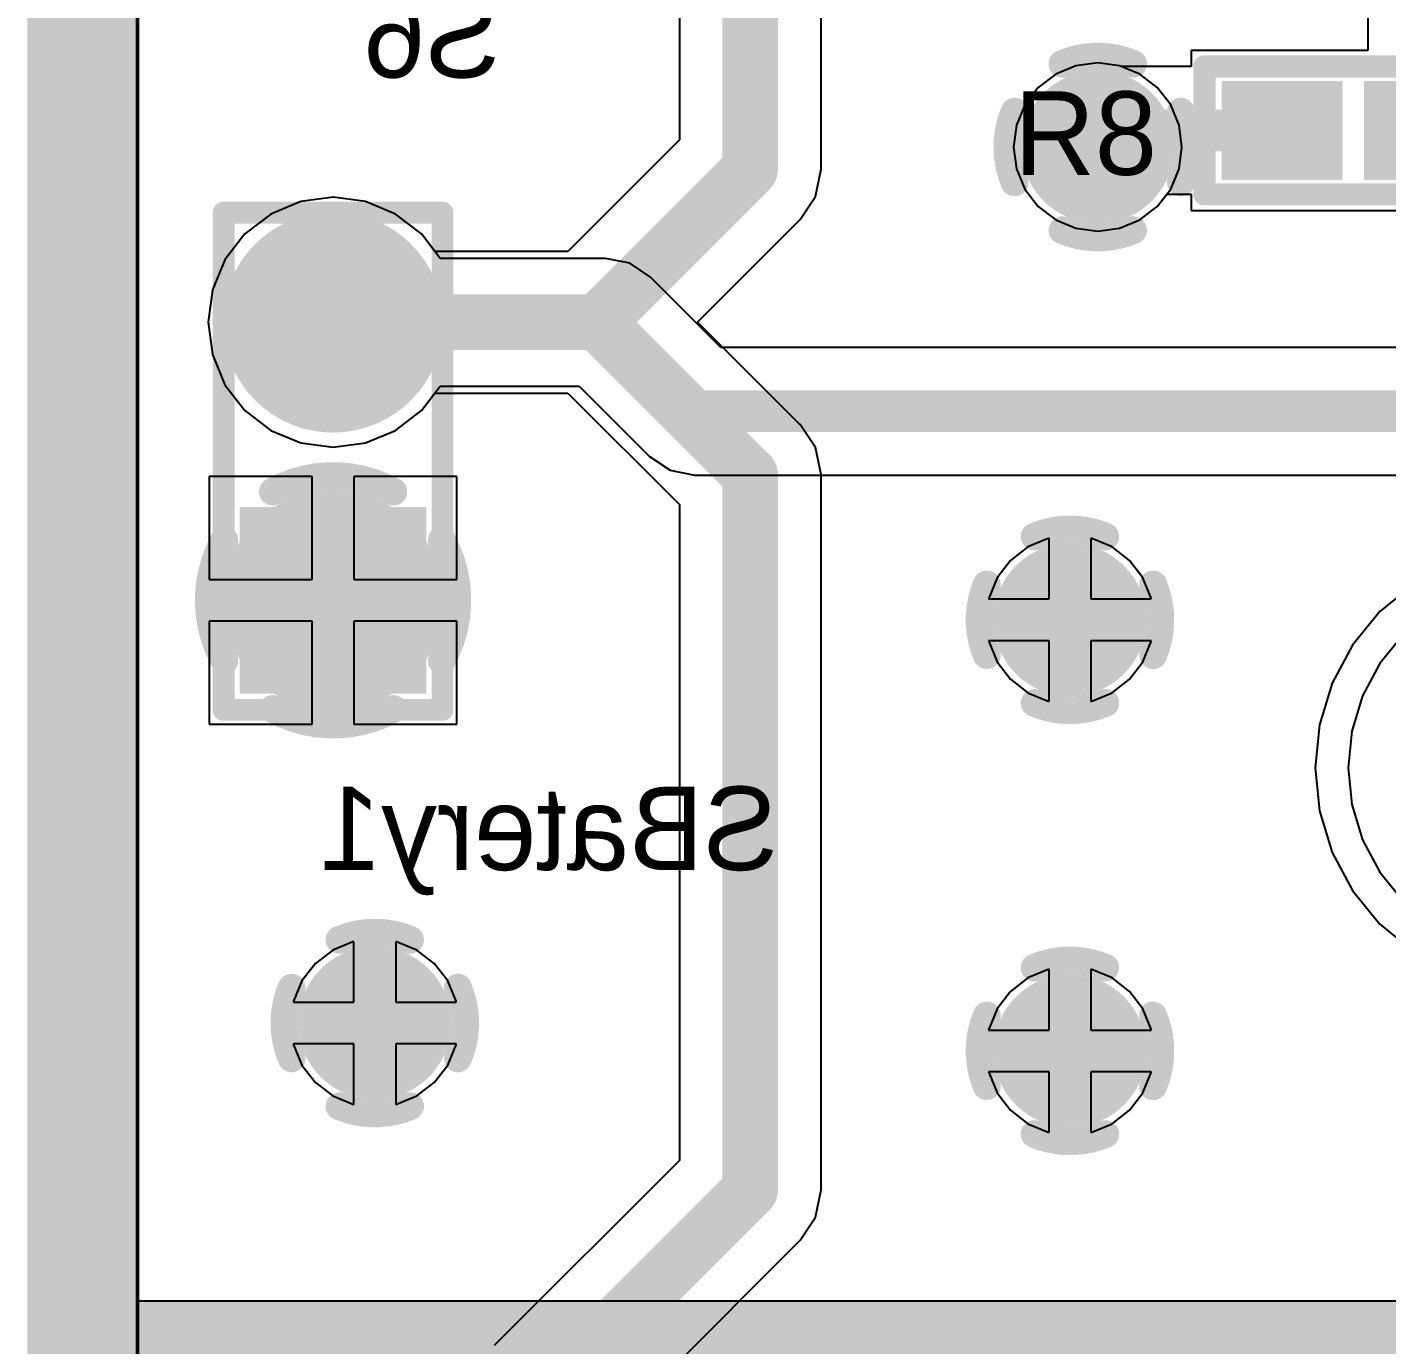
# Model space of a CAD drawing. Extents: x 68.2 to 119.3, y 46.6 to 104.3.
# Drawn here: x 68.24 to 80.66, y 69.96 to 81.99 of the extents above; entities that cross this region are included whole.
import ezdxf

# ---------------------------------------------------------------- set-up
doc = ezdxf.new("R2010")
doc.units = 0
doc.layers.get('0').update_dxf_attribs({"linetype": 'CONTINUOUS'})
for name, color, linetype in [('BOTTOMLAYER', 5, 'CONTINUOUS'), ('BOTTOMOVERLAY', 54, 'CONTINUOUS'), ('BOTTOMSOLDER', 6, 'CONTINUOUS'), ('INTERNALPLANE1', 76, 'CONTINUOUS'), ('INTERNALPLANE2', 16, 'CONTINUOUS'), ('KEEPOUTLAYER', 6, 'CONTINUOUS'), ('MULTILAYER', 9, 'CONTINUOUS'), ('TOPLAYER', 1, 'CONTINUOUS'), ('TOPOVERLAY', 2, 'CONTINUOUS'), ('TOPPASTE', 8, 'CONTINUOUS'), ('TOPSOLDER', 216, 'CONTINUOUS')]:
    doc.layers.add(name, color=color, linetype=linetype)

# ---------------------------------------------------------------- blocks, each defined once
blk = doc.blocks.new('R0402_18')
at = {"layer": 'TOPLAYER'}
for points in [[(-1.75, 0.35), (-1.75, -0.35), (-0.85, 0.35), (-0.85, -0.35)], [(-0.45, 0.35), (-0.45, -0.35), (0.45, 0.35), (0.45, -0.35)]]:
    blk.add_solid(points, dxfattribs=at)
at = {"layer": 'TOPOVERLAY', "const_width": 0.203}
for points in [[(-2.011, 0.584), (0.681, 0.584)], [(-2.011, -0.584), (-2.011, 0.584)], [(0.681, 0.584), (0.686, 0.584)], [(0.686, -0.584), (0.686, 0.584)], [(-2.011, -0.584), (-1.981, -0.584)], [(-1.981, -0.584), (0.686, -0.584)]]:
    blk.add_lwpolyline(points, dxfattribs=at)
at = {"layer": 'TOPOVERLAY', "const_width": 0.102}
for points in [[(-2.062, 0.584, 1), (-1.96, 0.584, 1)], [(-2.062, 0.584, 1), (-1.96, 0.584, 1)], [(0.63, 0.584, 1), (0.732, 0.584, 1)], [(0.63, 0.584, 1), (0.732, 0.584, 1)], [(0.635, 0.584, 1), (0.737, 0.584, 1)], [(0.635, 0.584, 1), (0.737, 0.584, 1)], [(-2.062, -0.584, 1), (-1.96, -0.584, 1)], [(-2.062, -0.584, 1), (-1.96, -0.584, 1)], [(-2.032, -0.584, 1), (-1.93, -0.584, 1)], [(-2.032, -0.584, 1), (-1.93, -0.584, 1)], [(0.635, -0.584, 1), (0.737, -0.584, 1)], [(0.635, -0.584, 1), (0.737, -0.584, 1)]]:
    blk.add_lwpolyline(points, format="xyb", close=True, dxfattribs=at)
at = {"layer": 'TOPPASTE'}
for points in [[(-1.75, 0.35), (-1.75, -0.35), (-0.85, 0.35), (-0.85, -0.35)], [(-0.45, 0.35), (-0.45, -0.35), (0.45, 0.35), (0.45, -0.35)]]:
    blk.add_solid(points, dxfattribs=at)
at = {"layer": 'TOPSOLDER'}
for points in [[(-1.852, 0.452), (-1.852, -0.452), (-0.748, 0.452), (-0.748, -0.452)], [(-0.552, 0.452), (-0.552, -0.452), (0.552, 0.452), (0.552, -0.452)]]:
    blk.add_solid(points, dxfattribs=at)
blk = doc.blocks.new('SIP2_B_47')
at = {"layer": 'BOTTOMLAYER', "const_width": 0.75}
blk.add_lwpolyline([(2.165, 0, 1), (2.915, 0, 1)], format="xyb", close=True, dxfattribs=at)
at = {"layer": 'BOTTOMLAYER'}
blk.add_solid([(-0.75, 0.75), (-0.75, -0.75), (0.75, 0.75), (0.75, -0.75)], dxfattribs=at)
at = {"layer": 'BOTTOMOVERLAY', "const_width": 0.2}
for points in [[(-1, 1), (3.54, 1)], [(-1, 1), (-1, -1)], [(3.54, 1), (3.54, -1)], [(-1, -1), (3.54, -1)]]:
    blk.add_lwpolyline(points, dxfattribs=at)
at = {"layer": 'BOTTOMOVERLAY', "const_width": 0.1}
for points in [[(-1.05, 1, 1), (-0.95, 1, 1)], [(-1.05, 1, 1), (-0.95, 1, 1)], [(3.49, 1, 1), (3.59, 1, 1)], [(3.49, 1, 1), (3.59, 1, 1)], [(-1.05, -1, 1), (-0.95, -1, 1)], [(-1.05, -1, 1), (-0.95, -1, 1)], [(3.49, -1, 1), (3.59, -1, 1)], [(3.49, -1, 1), (3.59, -1, 1)]]:
    blk.add_lwpolyline(points, format="xyb", close=True, dxfattribs=at)
at = {"layer": 'BOTTOMSOLDER', "const_width": 0.852}
blk.add_lwpolyline([(2.114, 0, 1), (2.966, 0, 1)], format="xyb", close=True, dxfattribs=at)
at = {"layer": 'BOTTOMSOLDER'}
blk.add_solid([(-0.852, 0.852), (-0.852, -0.852), (0.852, 0.852), (0.852, -0.852)], dxfattribs=at)
at = {"layer": 'INTERNALPLANE1', "const_width": 0.254}
for points in [[(-0.55, 0.993, -0.258618), (0.55, 0.993)], [(-0.993, -0.55, -0.258618), (-0.993, 0.55)], [(0.993, 0.55, -0.258618), (0.993, -0.55)], [(0.55, -0.993, -0.258618), (-0.55, -0.993)]]:
    blk.add_lwpolyline(points, format="xyb", dxfattribs=at)
at = {"layer": 'INTERNALPLANE1'}
for points, const_width in [([(-0.614, 0.993, 1), (-0.487, 0.993, 1)], 0.127), ([(0.487, 0.993, 1), (0.614, 0.993, 1)], 0.127), ([(2.036, 0, 1), (3.044, 0, 1)], 1.008), ([(-1.056, 0.55, 1), (-0.929, 0.55, 1)], 0.127), ([(0.929, 0.55, 1), (1.056, 0.55, 1)], 0.127), ([(-1.056, -0.55, 1), (-0.929, -0.55, 1)], 0.127), ([(0.929, -0.55, 1), (1.056, -0.55, 1)], 0.127), ([(-0.614, -0.993, 1), (-0.487, -0.993, 1)], 0.127), ([(0.487, -0.993, 1), (0.614, -0.993, 1)], 0.127)]:
    blk.add_lwpolyline(points, format="xyb", close=True, dxfattribs=dict(at, const_width=const_width))
at = {"layer": 'INTERNALPLANE2', "const_width": 1.008}
for points in [[(-0.504, 0, 1), (0.504, 0, 1)], [(2.036, 0, 1), (3.044, 0, 1)]]:
    blk.add_lwpolyline(points, format="xyb", close=True, dxfattribs=at)
at = {"layer": 'MULTILAYER', "const_width": 0.75}
blk.add_lwpolyline([(2.165, 0, 1), (2.915, 0, 1)], format="xyb", close=True, dxfattribs=at)
at = {"layer": 'MULTILAYER'}
blk.add_solid([(-0.75, 0.75), (-0.75, -0.75), (0.75, 0.75), (0.75, -0.75)], dxfattribs=at)
at = {"layer": 'TOPLAYER', "const_width": 0.75}
blk.add_lwpolyline([(2.165, 0, 1), (2.915, 0, 1)], format="xyb", close=True, dxfattribs=at)
at = {"layer": 'TOPLAYER'}
blk.add_solid([(-0.75, 0.75), (-0.75, -0.75), (0.75, 0.75), (0.75, -0.75)], dxfattribs=at)
at = {"layer": 'TOPSOLDER', "const_width": 0.852}
blk.add_lwpolyline([(2.114, 0, 1), (2.966, 0, 1)], format="xyb", close=True, dxfattribs=at)
at = {"layer": 'TOPSOLDER'}
blk.add_solid([(-0.852, 0.852), (-0.852, -0.852), (0.852, 0.852), (0.852, -0.852)], dxfattribs=at)

msp = doc.modelspace()

# ---------------------------------------------------------------- linework, layer by layer
at = {"layer": 'BOTTOMLAYER'}
for p, q in [((69.237, 49.03), (69.237, 101.473)), ((77.817, 81.641), (77.632, 81.565)), ((78.016, 81.668), (77.817, 81.641)), ((78.215, 81.641), (78.016, 81.668)), ((78.4, 81.565), (78.215, 81.641)), ((77.632, 81.565), (77.473, 81.442)), ((78.559, 81.442), (78.4, 81.565)), ((77.473, 81.442), (77.35, 81.283)), ((78.682, 81.283), (78.559, 81.442)), ((77.35, 81.283), (77.274, 81.098)), ((78.758, 81.098), (78.682, 81.283)), ((77.274, 81.098), (77.247, 80.899)), ((78.785, 80.899), (78.758, 81.098)), ((77.247, 80.899), (77.274, 80.7)), ((78.758, 80.7), (78.785, 80.899)), ((77.274, 80.7), (77.35, 80.515)), ((78.682, 80.515), (78.758, 80.7)), ((77.35, 80.515), (77.473, 80.356)), ((78.559, 80.356), (78.682, 80.515)), ((70.736, 80.401), (70.461, 80.287)), ((71.031, 80.44), (70.736, 80.401)), ((71.326, 80.401), (71.031, 80.44)), ((71.601, 80.287), (71.326, 80.401)), ((77.473, 80.356), (77.632, 80.233)), ((78.4, 80.233), (78.559, 80.356)), ((70.461, 80.287), (70.224, 80.105)), ((71.838, 80.105), (71.601, 80.287)), ((77.632, 80.233), (77.817, 80.157)), ((78.215, 80.157), (78.4, 80.233)), ((70.224, 80.105), (70.043, 79.869)), ((72.009, 79.881), (71.838, 80.105)), ((77.817, 80.157), (78.016, 80.13)), ((78.016, 80.13), (78.215, 80.157)), ((70.043, 79.869), (69.929, 79.594)), ((73.52, 79.881), (72.009, 79.881)), ((73.743, 79.837), (73.52, 79.881)), ((73.932, 79.711), (73.743, 79.837)), ((74.574, 79.069), (73.932, 79.711)), ((69.929, 79.594), (69.89, 79.299)), ((69.89, 79.299), (69.929, 79.004)), ((69.929, 79.004), (70.043, 78.728)), ((95.43, 79.069), (74.574, 79.069)), ((70.043, 78.728), (70.224, 78.492)), ((71.838, 78.492), (72.009, 78.716)), ((72.009, 78.716), (73.279, 78.716)), ((73.279, 78.716), (73.921, 78.074)), ((70.224, 78.492), (70.461, 78.311)), ((71.601, 78.311), (71.838, 78.492)), ((70.461, 78.311), (70.736, 78.197)), ((71.326, 78.197), (71.601, 78.311)), ((70.736, 78.197), (71.031, 78.158)), ((71.031, 78.158), (71.326, 78.197)), ((73.921, 78.074), (73.921, 78.074)), ((73.921, 78.074), (73.921, 78.074)), ((73.921, 78.074), (73.921, 78.074)), ((73.921, 78.074), (73.921, 78.074)), ((73.921, 78.074), (73.921, 78.074)), ((73.921, 78.074), (73.921, 78.074)), ((73.921, 78.074), (73.921, 78.074)), ((73.921, 78.074), (74.11, 77.948)), ((70.841, 77.89), (69.9, 77.89)), ((69.9, 77.89), (69.9, 76.949)), ((70.841, 76.949), (70.841, 77.89)), ((72.162, 77.89), (71.222, 77.89)), ((71.222, 77.89), (71.222, 76.949)), ((72.162, 76.949), (72.162, 77.89)), ((74.11, 77.948), (74.333, 77.903)), ((74.333, 77.903), (87.19, 77.903)), ((77.563, 77.323), (77.378, 77.247)), ((77.572, 77.324), (77.563, 77.323)), ((77.572, 76.771), (77.572, 77.324)), ((77.961, 77.323), (77.953, 77.324)), ((77.953, 77.324), (77.953, 76.771)), ((78.146, 77.247), (77.961, 77.323)), ((77.219, 77.124), (77.096, 76.965)), ((77.378, 77.247), (77.219, 77.124)), ((78.305, 77.124), (78.146, 77.247)), ((78.428, 76.965), (78.305, 77.124)), ((69.9, 76.949), (70.841, 76.949)), ((71.222, 76.949), (72.162, 76.949)), ((77.096, 76.965), (77.02, 76.78)), ((78.504, 76.78), (78.428, 76.965)), ((80.899, 76.907), (80.593, 76.656)), ((77.02, 76.78), (77.019, 76.771)), ((77.019, 76.771), (77.572, 76.771)), ((77.953, 76.771), (78.505, 76.771)), ((78.505, 76.771), (78.504, 76.78)), ((80.593, 76.656), (80.342, 76.35)), ((70.841, 76.568), (69.9, 76.568)), ((69.9, 76.568), (69.9, 75.628)), ((70.841, 75.628), (70.841, 76.568)), ((72.162, 76.568), (71.222, 76.568)), ((71.222, 76.568), (71.222, 75.628)), ((72.162, 75.628), (72.162, 76.568)), ((77.572, 76.39), (77.019, 76.39)), ((77.019, 76.39), (77.02, 76.382)), ((77.02, 76.382), (77.096, 76.197)), ((77.572, 75.838), (77.572, 76.39)), ((78.505, 76.39), (77.953, 76.39)), ((77.953, 76.39), (77.953, 75.838)), ((78.428, 76.197), (78.504, 76.382)), ((78.504, 76.382), (78.505, 76.39)), ((80.342, 76.35), (80.156, 76.001)), ((77.096, 76.197), (77.219, 76.038)), ((78.305, 76.038), (78.428, 76.197)), ((77.219, 76.038), (77.378, 75.915)), ((78.146, 75.915), (78.305, 76.038)), ((77.378, 75.915), (77.563, 75.839)), ((77.961, 75.839), (78.146, 75.915)), ((80.156, 76.001), (80.041, 75.623)), ((77.563, 75.839), (77.572, 75.838)), ((77.953, 75.838), (77.961, 75.839)), ((69.9, 75.628), (70.841, 75.628)), ((71.222, 75.628), (72.162, 75.628)), ((80.041, 75.623), (80.002, 75.229)), ((80.002, 75.229), (80.041, 74.835)), ((80.041, 74.835), (80.156, 74.457)), ((80.156, 74.457), (80.342, 74.108)), ((80.342, 74.108), (80.593, 73.802)), ((80.593, 73.802), (80.899, 73.551)), ((71.028, 73.564), (70.869, 73.441)), ((71.213, 73.64), (71.028, 73.564)), ((71.222, 73.641), (71.213, 73.64)), ((71.222, 73.088), (71.222, 73.641)), ((71.611, 73.64), (71.603, 73.641)), ((71.603, 73.641), (71.603, 73.088)), ((71.796, 73.564), (71.611, 73.64)), ((71.955, 73.441), (71.796, 73.564)), ((70.869, 73.441), (70.746, 73.282)), ((72.078, 73.282), (71.955, 73.441)), ((70.746, 73.282), (70.67, 73.097)), ((72.154, 73.097), (72.078, 73.282)), ((77.378, 73.31), (77.219, 73.187)), ((77.563, 73.386), (77.378, 73.31)), ((77.572, 73.387), (77.563, 73.386)), ((77.572, 72.834), (77.572, 73.387)), ((77.961, 73.386), (77.953, 73.387)), ((77.953, 73.387), (77.953, 72.834)), ((78.146, 73.31), (77.961, 73.386)), ((78.305, 73.187), (78.146, 73.31)), ((77.219, 73.187), (77.096, 73.028)), ((78.428, 73.028), (78.305, 73.187)), ((70.67, 73.097), (70.669, 73.088)), ((70.669, 73.088), (71.222, 73.088)), ((71.603, 73.088), (72.155, 73.088)), ((72.155, 73.088), (72.154, 73.097)), ((77.096, 73.028), (77.02, 72.843)), ((78.504, 72.843), (78.428, 73.028)), ((77.02, 72.843), (77.019, 72.834)), ((77.019, 72.834), (77.572, 72.834)), ((77.953, 72.834), (78.505, 72.834)), ((78.505, 72.834), (78.504, 72.843)), ((71.222, 72.707), (70.669, 72.707)), ((70.669, 72.707), (70.67, 72.699)), ((70.67, 72.699), (70.746, 72.514)), ((71.222, 72.155), (71.222, 72.707)), ((72.155, 72.707), (71.603, 72.707)), ((71.603, 72.707), (71.603, 72.155)), ((72.078, 72.514), (72.154, 72.699)), ((72.154, 72.699), (72.155, 72.707)), ((70.746, 72.514), (70.869, 72.355)), ((71.955, 72.355), (72.078, 72.514)), ((77.572, 72.453), (77.019, 72.453)), ((77.019, 72.453), (77.02, 72.445)), ((77.02, 72.445), (77.096, 72.26)), ((77.572, 71.901), (77.572, 72.453)), ((78.505, 72.453), (77.953, 72.453)), ((77.953, 72.453), (77.953, 71.901)), ((78.428, 72.26), (78.504, 72.445)), ((78.504, 72.445), (78.505, 72.453)), ((70.869, 72.355), (71.028, 72.232)), ((71.796, 72.232), (71.955, 72.355)), ((71.028, 72.232), (71.213, 72.156)), ((71.213, 72.156), (71.222, 72.155)), ((71.603, 72.155), (71.611, 72.156)), ((71.611, 72.156), (71.796, 72.232)), ((77.096, 72.26), (77.219, 72.101)), ((78.305, 72.101), (78.428, 72.26)), ((77.219, 72.101), (77.378, 71.978)), ((78.146, 71.978), (78.305, 72.101)), ((77.378, 71.978), (77.563, 71.902)), ((77.961, 71.902), (78.146, 71.978)), ((77.563, 71.902), (77.572, 71.901)), ((77.953, 71.901), (77.961, 71.902))]:
    msp.add_line(p, q, dxfattribs=at)
for points, const_width in [([(77.826, 80.899, 1), (78.207, 80.899, 1)], 0.381), ([(70.936, 79.299, 1), (71.126, 79.299, 1)], 0.191), ([(73.425, 79.299, 1), (73.615, 79.299, 1)], 0.191), ([(73.425, 79.299, 1), (73.615, 79.299, 1)], 0.191), ([(74.238, 78.486, 1), (74.428, 78.486, 1)], 0.191), ([(74.238, 78.486, 1), (74.428, 78.486, 1)], 0.191), ([(77.572, 76.581, 1), (77.953, 76.581, 1)], 0.381), ([(71.222, 72.898, 1), (71.603, 72.898, 1)], 0.381), ([(77.572, 72.644, 1), (77.953, 72.644, 1)], 0.381)]:
    msp.add_lwpolyline(points, format="xyb", close=True, dxfattribs=dict(at, const_width=const_width))
at = {"layer": 'BOTTOMLAYER', "const_width": 0.381}
for points in [[(71.031, 79.299), (73.52, 79.299)], [(73.52, 79.299), (74.333, 78.486)], [(74.333, 78.486), (95.923, 78.486)]]:
    msp.add_lwpolyline(points, dxfattribs=at)
at = {"layer": 'BOTTOMSOLDER', "const_width": 0.483}
for points in [[(77.775, 80.899, 1), (78.257, 80.899, 1)], [(77.521, 76.581, 1), (78.003, 76.581, 1)], [(71.171, 72.898, 1), (71.653, 72.898, 1)], [(77.521, 72.644, 1), (78.003, 72.644, 1)]]:
    msp.add_lwpolyline(points, format="xyb", close=True, dxfattribs=at)
at = {"layer": 'INTERNALPLANE1'}
msp.add_line((69.255, 49.53), (69.255, 101.473), dxfattribs=at)
at = {"layer": 'INTERNALPLANE1', "const_width": 1.016}
msp.add_lwpolyline([(68.745, 49.53), (68.745, 101.473)], dxfattribs=at)
at = {"layer": 'INTERNALPLANE1'}
for points, const_width in [([(77.667, 80.899, 1), (78.365, 80.899, 1)], 0.699), ([(77.376, 77.341, 1), (77.503, 77.341, 1)], 0.127), ([(78.021, 77.341, 1), (78.148, 77.341, 1)], 0.127), ([(76.939, 76.904, 1), (77.066, 76.904, 1)], 0.127), ([(78.458, 76.904, 1), (78.585, 76.904, 1)], 0.127), ([(76.939, 76.258, 1), (77.066, 76.258, 1)], 0.127), ([(78.458, 76.258, 1), (78.585, 76.258, 1)], 0.127), ([(77.376, 75.821, 1), (77.503, 75.821, 1)], 0.127), ([(78.021, 75.821, 1), (78.148, 75.821, 1)], 0.127), ([(71.026, 73.658, 1), (71.153, 73.658, 1)], 0.127), ([(71.671, 73.658, 1), (71.798, 73.658, 1)], 0.127), ([(77.376, 73.404, 1), (77.503, 73.404, 1)], 0.127), ([(78.021, 73.404, 1), (78.148, 73.404, 1)], 0.127), ([(70.589, 73.221, 1), (70.716, 73.221, 1)], 0.127), ([(72.108, 73.221, 1), (72.235, 73.221, 1)], 0.127), ([(76.939, 72.967, 1), (77.066, 72.967, 1)], 0.127), ([(78.458, 72.967, 1), (78.585, 72.967, 1)], 0.127), ([(70.589, 72.575, 1), (70.716, 72.575, 1)], 0.127), ([(72.108, 72.575, 1), (72.235, 72.575, 1)], 0.127), ([(76.939, 72.321, 1), (77.066, 72.321, 1)], 0.127), ([(78.458, 72.321, 1), (78.585, 72.321, 1)], 0.127), ([(71.026, 72.138, 1), (71.153, 72.138, 1)], 0.127), ([(71.671, 72.138, 1), (71.798, 72.138, 1)], 0.127), ([(77.376, 71.884, 1), (77.503, 71.884, 1)], 0.127), ([(78.021, 71.884, 1), (78.148, 71.884, 1)], 0.127)]:
    msp.add_lwpolyline(points, format="xyb", close=True, dxfattribs=dict(at, const_width=const_width))
at = {"layer": 'INTERNALPLANE1', "const_width": 0.254}
for points in [[(77.439, 77.341, -0.203452), (78.085, 77.341)], [(77.002, 76.258, -0.203452), (77.002, 76.904)], [(78.522, 76.904, -0.203452), (78.522, 76.258)], [(78.085, 75.821, -0.203452), (77.439, 75.821)], [(71.089, 73.658, -0.203452), (71.735, 73.658)], [(77.439, 73.404, -0.203452), (78.085, 73.404)], [(70.652, 72.575, -0.203452), (70.652, 73.221)], [(72.172, 73.221, -0.203452), (72.172, 72.575)], [(77.002, 72.321, -0.203452), (77.002, 72.967)], [(78.522, 72.967, -0.203452), (78.522, 72.321)], [(71.735, 72.138, -0.203452), (71.089, 72.138)], [(78.085, 71.884, -0.203452), (77.439, 71.884)]]:
    msp.add_lwpolyline(points, format="xyb", dxfattribs=at)
at = {"layer": 'INTERNALPLANE2'}
for p, q in [((69.255, 70.358), (69.255, 101.473)), ((91.986, 70.358), (69.255, 70.358))]:
    msp.add_line(p, q, dxfattribs=at)
at = {"layer": 'INTERNALPLANE2', "const_width": 1.016}
msp.add_lwpolyline([(68.745, 49.53), (68.745, 101.473)], dxfattribs=at)
at = {"layer": 'INTERNALPLANE2', "const_width": 0.254}
for points in [[(77.693, 81.659, -0.203452), (78.339, 81.659)], [(77.256, 80.576, -0.203452), (77.256, 81.222)], [(78.776, 81.222, -0.203452), (78.776, 80.576)], [(78.339, 80.139, -0.203452), (77.693, 80.139)]]:
    msp.add_lwpolyline(points, format="xyb", dxfattribs=at)
at = {"layer": 'INTERNALPLANE2'}
for points, const_width in [([(77.63, 81.659, 1), (77.757, 81.659, 1)], 0.127), ([(78.275, 81.659, 1), (78.402, 81.659, 1)], 0.127), ([(77.193, 81.222, 1), (77.32, 81.222, 1)], 0.127), ([(78.712, 81.222, 1), (78.839, 81.222, 1)], 0.127), ([(77.193, 80.576, 1), (77.32, 80.576, 1)], 0.127), ([(78.712, 80.576, 1), (78.839, 80.576, 1)], 0.127), ([(77.63, 80.139, 1), (77.757, 80.139, 1)], 0.127), ([(78.275, 80.139, 1), (78.402, 80.139, 1)], 0.127), ([(77.413, 76.581, 1), (78.111, 76.581, 1)], 0.699), ([(71.063, 72.898, 1), (71.761, 72.898, 1)], 0.699), ([(77.413, 72.644, 1), (78.111, 72.644, 1)], 0.699)]:
    msp.add_lwpolyline(points, format="xyb", close=True, dxfattribs=dict(at, const_width=const_width))
msp.add_solid([(68.999, 47.625), (91.986, 47.625), (68.999, 70.358), (91.986, 70.358)], dxfattribs=at)
at = {"layer": 'KEEPOUTLAYER', "const_width": 0.203}
msp.add_lwpolyline([(68.745, 49.03), (68.745, 101.473)], dxfattribs=at)
at = {"layer": 'MULTILAYER', "const_width": 0.381}
for points in [[(77.826, 80.899, 1), (78.207, 80.899, 1)], [(77.572, 76.581, 1), (77.953, 76.581, 1)], [(71.222, 72.898, 1), (71.603, 72.898, 1)], [(77.572, 72.644, 1), (77.953, 72.644, 1)]]:
    msp.add_lwpolyline(points, format="xyb", close=True, dxfattribs=at)
at = {"layer": 'TOPLAYER'}
for p, q in [((69.237, 49.03), (69.237, 101.473)), ((75.488, 80.696), (75.488, 84.404)), ((74.194, 82.412), (74.194, 80.964)), ((80.483, 82.136), (80.483, 81.782)), ((80.483, 81.782), (78.87, 81.782)), ((78.87, 81.782), (78.87, 81.634)), ((77.817, 81.641), (77.632, 81.565)), ((78.016, 81.668), (77.817, 81.641)), ((78.215, 81.641), (78.016, 81.668)), ((78.233, 81.634), (78.215, 81.641)), ((78.87, 81.634), (78.233, 81.634)), ((77.632, 81.565), (77.473, 81.442)), ((77.473, 81.442), (77.35, 81.283)), ((77.35, 81.283), (77.274, 81.098)), ((77.274, 81.098), (77.247, 80.899)), ((74.194, 80.964), (73.176, 79.946)), ((77.247, 80.899), (77.274, 80.7)), ((75.439, 80.448), (75.488, 80.696)), ((77.274, 80.7), (77.35, 80.515)), ((77.35, 80.515), (77.473, 80.356)), ((70.736, 80.401), (70.461, 80.287)), ((71.031, 80.44), (70.736, 80.401)), ((71.326, 80.401), (71.031, 80.44)), ((71.601, 80.287), (71.326, 80.401)), ((75.299, 80.238), (75.439, 80.448)), ((77.473, 80.356), (77.632, 80.233)), ((78.4, 80.233), (78.559, 80.356)), ((78.559, 80.356), (78.646, 80.469)), ((78.646, 80.469), (78.87, 80.469)), ((78.87, 80.469), (78.87, 80.32)), ((70.461, 80.287), (70.224, 80.105)), ((71.838, 80.105), (71.601, 80.287)), ((74.36, 79.299), (75.299, 80.238)), ((77.632, 80.233), (77.817, 80.157)), ((78.215, 80.157), (78.4, 80.233)), ((78.87, 80.32), (81.832, 80.32)), ((70.224, 80.105), (70.043, 79.869)), ((71.96, 79.946), (71.838, 80.105)), ((77.817, 80.157), (78.016, 80.13)), ((78.016, 80.13), (78.215, 80.157)), ((70.043, 79.869), (69.929, 79.594)), ((73.176, 79.946), (71.96, 79.946)), ((69.929, 79.594), (69.89, 79.299)), ((69.89, 79.299), (69.929, 79.004)), ((75.284, 78.374), (74.36, 79.299)), ((69.929, 79.004), (70.043, 78.728)), ((70.043, 78.728), (70.224, 78.492)), ((71.838, 78.492), (71.96, 78.651)), ((71.96, 78.651), (73.176, 78.651)), ((73.176, 78.651), (74.194, 77.634)), ((70.224, 78.492), (70.461, 78.311)), ((71.601, 78.311), (71.838, 78.492)), ((75.299, 78.364), (75.284, 78.374)), ((70.461, 78.311), (70.736, 78.197)), ((71.326, 78.197), (71.601, 78.311)), ((75.439, 78.154), (75.299, 78.364)), ((70.736, 78.197), (71.031, 78.158)), ((71.031, 78.158), (71.326, 78.197)), ((75.488, 77.907), (75.439, 78.154)), ((70.841, 77.89), (69.9, 77.89)), ((69.9, 77.89), (69.9, 76.949)), ((70.841, 76.949), (70.841, 77.89)), ((72.162, 77.89), (71.222, 77.89)), ((71.222, 77.89), (71.222, 76.949)), ((72.162, 76.949), (72.162, 77.89)), ((75.488, 71.374), (75.488, 77.907)), ((74.194, 77.634), (74.194, 71.642)), ((77.563, 77.323), (77.378, 77.247)), ((77.572, 77.324), (77.563, 77.323)), ((77.572, 76.771), (77.572, 77.324)), ((77.961, 77.323), (77.953, 77.324)), ((77.953, 77.324), (77.953, 76.771)), ((78.146, 77.247), (77.961, 77.323)), ((77.219, 77.124), (77.096, 76.965)), ((77.378, 77.247), (77.219, 77.124)), ((78.305, 77.124), (78.146, 77.247)), ((78.428, 76.965), (78.305, 77.124)), ((69.9, 76.949), (70.841, 76.949)), ((71.222, 76.949), (72.162, 76.949)), ((77.096, 76.965), (77.02, 76.78)), ((78.504, 76.78), (78.428, 76.965)), ((77.02, 76.78), (77.019, 76.771)), ((77.019, 76.771), (77.572, 76.771)), ((77.953, 76.771), (78.505, 76.771)), ((78.505, 76.771), (78.504, 76.78)), ((70.841, 76.568), (69.9, 76.568)), ((69.9, 76.568), (69.9, 75.628)), ((70.841, 75.628), (70.841, 76.568)), ((72.162, 76.568), (71.222, 76.568)), ((71.222, 76.568), (71.222, 75.628)), ((72.162, 75.628), (72.162, 76.568)), ((77.572, 76.39), (77.019, 76.39)), ((77.019, 76.39), (77.02, 76.382)), ((77.02, 76.382), (77.096, 76.197)), ((77.572, 75.838), (77.572, 76.39)), ((78.505, 76.39), (77.953, 76.39)), ((77.953, 76.39), (77.953, 75.838)), ((78.428, 76.197), (78.504, 76.382)), ((78.504, 76.382), (78.505, 76.39)), ((80.806, 76.443), (80.593, 76.183)), ((77.096, 76.197), (77.219, 76.038)), ((78.305, 76.038), (78.428, 76.197)), ((80.593, 76.183), (80.434, 75.886)), ((77.219, 76.038), (77.378, 75.915)), ((78.146, 75.915), (78.305, 76.038)), ((77.378, 75.915), (77.563, 75.839)), ((77.961, 75.839), (78.146, 75.915)), ((80.434, 75.886), (80.337, 75.564)), ((77.563, 75.839), (77.572, 75.838)), ((77.953, 75.838), (77.961, 75.839)), ((69.9, 75.628), (70.841, 75.628)), ((71.222, 75.628), (72.162, 75.628)), ((80.337, 75.564), (80.304, 75.229)), ((80.304, 75.229), (80.337, 74.894)), ((80.337, 74.894), (80.434, 74.572)), ((80.434, 74.572), (80.593, 74.275)), ((80.593, 74.275), (80.806, 74.015)), ((71.028, 73.564), (70.869, 73.441)), ((71.213, 73.64), (71.028, 73.564)), ((71.222, 73.641), (71.213, 73.64)), ((71.222, 73.088), (71.222, 73.641)), ((71.611, 73.64), (71.603, 73.641)), ((71.603, 73.641), (71.603, 73.088)), ((71.796, 73.564), (71.611, 73.64)), ((71.955, 73.441), (71.796, 73.564)), ((70.869, 73.441), (70.746, 73.282)), ((72.078, 73.282), (71.955, 73.441)), ((70.746, 73.282), (70.67, 73.097)), ((72.154, 73.097), (72.078, 73.282)), ((77.378, 73.31), (77.219, 73.187)), ((77.563, 73.386), (77.378, 73.31)), ((77.572, 73.387), (77.563, 73.386)), ((77.572, 72.834), (77.572, 73.387)), ((77.961, 73.386), (77.953, 73.387)), ((77.953, 73.387), (77.953, 72.834)), ((78.146, 73.31), (77.961, 73.386)), ((78.305, 73.187), (78.146, 73.31)), ((77.219, 73.187), (77.096, 73.028)), ((78.428, 73.028), (78.305, 73.187)), ((70.67, 73.097), (70.669, 73.088)), ((70.669, 73.088), (71.222, 73.088)), ((71.603, 73.088), (72.155, 73.088)), ((72.155, 73.088), (72.154, 73.097)), ((77.096, 73.028), (77.02, 72.843)), ((78.504, 72.843), (78.428, 73.028)), ((77.02, 72.843), (77.019, 72.834)), ((77.019, 72.834), (77.572, 72.834)), ((77.953, 72.834), (78.505, 72.834)), ((78.505, 72.834), (78.504, 72.843)), ((71.222, 72.707), (70.669, 72.707)), ((70.669, 72.707), (70.67, 72.699)), ((70.67, 72.699), (70.746, 72.514)), ((71.222, 72.155), (71.222, 72.707)), ((72.155, 72.707), (71.603, 72.707)), ((71.603, 72.707), (71.603, 72.155)), ((72.078, 72.514), (72.154, 72.699)), ((72.154, 72.699), (72.155, 72.707)), ((70.746, 72.514), (70.869, 72.355)), ((71.955, 72.355), (72.078, 72.514)), ((77.572, 72.453), (77.019, 72.453)), ((77.019, 72.453), (77.02, 72.445)), ((77.02, 72.445), (77.096, 72.26)), ((77.572, 71.901), (77.572, 72.453)), ((78.505, 72.453), (77.953, 72.453)), ((77.953, 72.453), (77.953, 71.901)), ((78.428, 72.26), (78.504, 72.445)), ((78.504, 72.445), (78.505, 72.453)), ((70.869, 72.355), (71.028, 72.232)), ((71.796, 72.232), (71.955, 72.355)), ((71.028, 72.232), (71.213, 72.156)), ((71.213, 72.156), (71.222, 72.155)), ((71.603, 72.155), (71.611, 72.156)), ((71.611, 72.156), (71.796, 72.232)), ((77.096, 72.26), (77.219, 72.101)), ((78.305, 72.101), (78.428, 72.26)), ((77.219, 72.101), (77.378, 71.978)), ((78.146, 71.978), (78.305, 72.101)), ((77.378, 71.978), (77.563, 71.902)), ((77.961, 71.902), (78.146, 71.978)), ((77.563, 71.902), (77.572, 71.901)), ((77.953, 71.901), (77.961, 71.902)), ((74.194, 71.642), (72.504, 69.952)), ((75.439, 71.126), (75.488, 71.374)), ((75.488, 71.374), (75.488, 71.374)), ((75.488, 71.374), (75.488, 71.374)), ((75.488, 71.374), (75.488, 71.374)), ((75.299, 70.916), (75.439, 71.126)), ((73.609, 69.226), (75.299, 70.916))]:
    msp.add_line(p, q, dxfattribs=at)
for points, const_width in [([(74.841, 80.696), (74.841, 84.404)], 0.508), ([(78.016, 80.899), (78.168, 81.051)], 0.381), ([(78.168, 81.051), (79.701, 81.051)], 0.381), ([(73.444, 79.299), (74.841, 80.696)], 0.508), ([(71.031, 79.299), (73.444, 79.299)], 0.508), ([(73.444, 79.299), (74.839, 77.904)], 0.508), ([(74.841, 71.374), (74.841, 77.907)], 0.508), ([(72.961, 69.494), (74.841, 71.374)], 0.508)]:
    msp.add_lwpolyline(points, dxfattribs=dict(at, const_width=const_width))
at = {"layer": 'TOPLAYER', "const_width": 0.381}
for points in [[(79.488, 81.164, -0.198912), (79.216, 81.051)], [(79.216, 81.051, -0.198912), (79.488, 80.939)]]:
    msp.add_lwpolyline(points, format="xyb", dxfattribs=at)
at = {"layer": 'TOPLAYER'}
for points, const_width in [([(79.393, 81.164, 1), (79.583, 81.164, 1)], 0.191), ([(77.826, 80.899, 1), (78.207, 80.899, 1)], 0.381), ([(78.073, 81.051, 1), (78.264, 81.051, 1)], 0.191), ([(78.073, 81.051, 1), (78.264, 81.051, 1)], 0.191), ([(79.12, 81.051, 1), (79.311, 81.051, 1)], 0.191), ([(79.12, 81.051, 1), (79.311, 81.051, 1)], 0.191), ([(79.605, 81.051, 1), (79.796, 81.051, 1)], 0.191), ([(79.393, 80.939, 1), (79.583, 80.939, 1)], 0.191), ([(77.921, 80.899, 1), (78.111, 80.899, 1)], 0.191), ([(74.714, 80.696, 1), (74.968, 80.696, 1)], 0.254), ([(74.714, 80.696, 1), (74.968, 80.696, 1)], 0.254), ([(70.904, 79.299, 1), (71.158, 79.299, 1)], 0.254), ([(73.317, 79.299, 1), (73.571, 79.299, 1)], 0.254), ([(73.317, 79.299, 1), (73.571, 79.299, 1)], 0.254), ([(73.317, 79.299, 1), (73.571, 79.299, 1)], 0.254), ([(74.712, 77.904, 1), (74.966, 77.904, 1)], 0.254), ([(74.714, 77.907, 1), (74.968, 77.907, 1)], 0.254), ([(77.572, 76.581, 1), (77.953, 76.581, 1)], 0.381), ([(71.222, 72.898, 1), (71.603, 72.898, 1)], 0.381), ([(77.572, 72.644, 1), (77.953, 72.644, 1)], 0.381), ([(74.714, 71.374, 1), (74.968, 71.374, 1)], 0.254), ([(74.714, 71.374, 1), (74.968, 71.374, 1)], 0.254)]:
    msp.add_lwpolyline(points, format="xyb", close=True, dxfattribs=dict(at, const_width=const_width))
at = {"layer": 'TOPSOLDER', "const_width": 0.483}
for points in [[(77.775, 80.899, 1), (78.257, 80.899, 1)], [(77.521, 76.581, 1), (78.003, 76.581, 1)], [(71.171, 72.898, 1), (71.653, 72.898, 1)], [(77.521, 72.644, 1), (78.003, 72.644, 1)]]:
    msp.add_lwpolyline(points, format="xyb", close=True, dxfattribs=at)

# ---------------------------------------------------------------- block references
for name, p, rotation in [('R0402_18', (81.001, 81.051), 360), ('SIP2_B_47', (71.031, 76.759), 90)]:
    msp.add_blockref(name, p, dxfattribs=dict(rotation=rotation))

# ---------------------------------------------------------------- texts
at = {"layer": 'BOTTOMOVERLAY', "text_generation_flag": 2}
for s, p in [('S6', (72.555, 81.534)), ('SBatery1', (75.095, 74.295))]:
    msp.add_text(s, height=0.762, rotation=360, dxfattribs=at).set_placement(p)
at = {"layer": 'TOPOVERLAY'}
msp.add_text('R8', height=0.762, rotation=360, dxfattribs=at).set_placement((77.254, 80.645))

doc.saveas('drawing.dxf')
